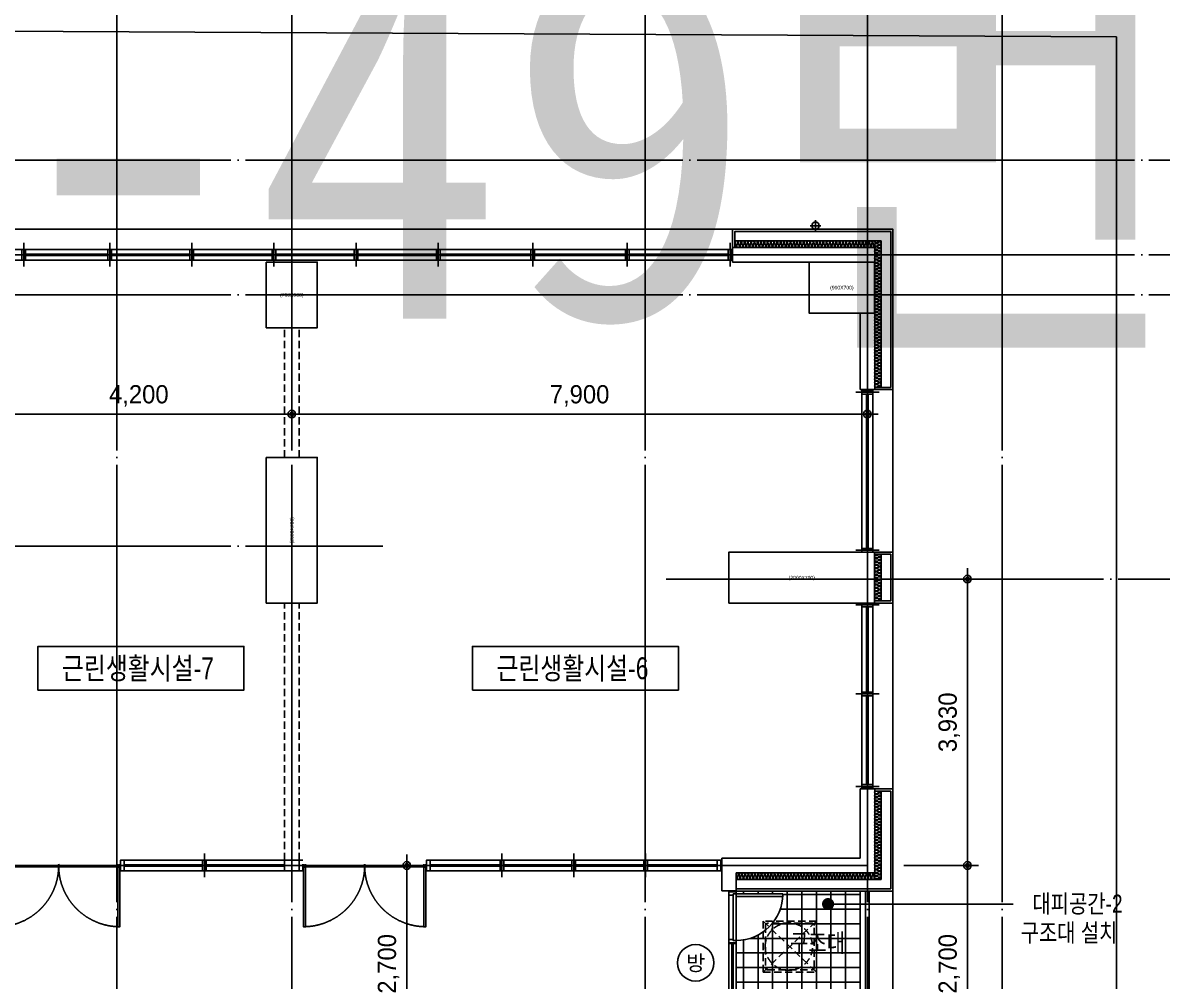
# Model space of a CAD drawing. Header units: millimetres. Extents: x 0 to 1390178, y 0 to 110113.
# Drawn here: x 552380 to 568019, y 39513 to 52665 of the extents above; entities that cross this region are included whole.
import ezdxf
from ezdxf.enums import TextEntityAlignment as Align
from ezdxf.xclip import XClip

# ---------------------------------------------------------------- set-up
doc = ezdxf.new("R2018")
doc.units = ezdxf.units.MM
doc.header["$LTSCALE"] = 100
doc.header["$XCLIPFRAME"] = 0
for name, pattern in [('X - 평면도$0$CEN', [62, 60, -1, 0, -1]), ('X - 평면도$0$H1', [1, 0.5, -0.5]), ('X - 평면도$0$HID', [1.5, 1, -0.5])]:
    doc.linetypes.add(name, pattern=pattern)
doc.layers.get('DEFPOINTS').update_dxf_attribs({"color": 145})
for name, color, linetype in [('AA-XXXX-TEXT', 3, 'Continuous'), ('DIM', 7, 'Continuous'), ('ROM', 7, 'Continuous'), ('SYM', 7, 'Continuous'), ('TEXT1', 7, 'Continuous'), ('X - SHEET$0$AA-BORD-TEXT', 3, 'Continuous'), ('X - 평면도$0$00-피난사다리', 8, 'Continuous'), ('X - 평면도$0$A-CEN', 1, 'X - 평면도$0$CEN'), ('X - 평면도$0$A-grid', 7, 'Continuous'), ('X - 평면도$0$A-INS', 9, 'Continuous'), ('X - 평면도$0$A-TILE', 253, 'Continuous'), ('X - 평면도$0$AA-DWXM-DOOR', 4, 'Continuous'), ('X - 평면도$0$AA-DWXM-WIND', 4, 'Continuous'), ('X - 평면도$0$AA-EL-PCN4', 4, 'Continuous'), ('X - 평면도$0$AA-EL-PCN8', 8, 'Continuous'), ('X - 평면도$0$AA-FLXS-OTHR', 4, 'Continuous'), ('X - 평면도$0$AA-WAXM-CONC', 2, 'Continuous'), ('X - 평면도$0$AA-XXXX-CNTL', 1, 'X - 평면도$0$CEN'), ('X - 평면도$0$AA-XXXX-FINL', 6, 'Continuous'), ('X - 평면도$0$CEN', 1, 'X - 평면도$0$CEN'), ('X - 평면도$0$HID', 7, 'X - 평면도$0$HID'), ('X - 평면도$0$칸막이', 7, 'X - 평면도$0$HID')]:
    doc.layers.add(name, color=color, linetype=linetype)
doc.layers.add('X - 평면도$0$A-door', color=4, linetype='Continuous', lineweight=25)
doc.layers.add('X - 평면도$0$AA-GUIDE-실명', color=125, linetype='Continuous', plot=False)
doc.layers.add('X - 평면도$0$DEFPOINT', color=163, linetype='Continuous', plot=False)
doc.styles.add('HAUD01', font='Dotum.ttf')
doc.styles.get("Standard").update_dxf_attribs({"font": 'Dotum.ttf'})
doc.styles.add('X - SHEET$0$HAUD01', font='Dotum.ttf')
doc.styles.add('X - 평면도$0$HAUD01', font='Dotum.ttf')
doc.styles.add('X - 평면도$0$STANDARD', font='Dotum.ttf')
doc.dimstyles.new('HAUD-80', dxfattribs={"dimscale": 100, "dimtxt": 2.5, "dimasz": 0.5, "dimexe": 0, "dimexo": 1.5, "dimgap": 1, "dimtad": 1, "dimdec": 0, "dimdsep": 46, "dimlunit": 6, "dimtxsty": 'HAUD01', "dimblk": 'Z_DOT', "dimcen": 2.5, "dimdle": 1.5, "dimclrd": 7, "dimclre": 7, "dimclrt": 4, "dimadec": 0, "dimazin": 0, "dimtfac": 1, "dimtdec": 0, "dimtix": 1, "dimtmove": 2, "dimatfit": 3, "dimfxl": 1, "dimtvp": 1, "dimtolj": 1, "dimtzin": 0, "dimarcsym": 0})

# ---------------------------------------------------------------- blocks, each defined once
blk = doc.blocks.new('X - SHEET$0$HAUDsheetV')
at = {"layer": 'X - SHEET$0$AA-BORD-TEXT', "color": 3, "style": 'X - SHEET$0$HAUD01'}
for tag, p in [('PJCode', (786, 567.94)), ('작성자', (786.11, 194.82)), ('검토자', (786.11, 181.82)), ('최종검토자', (786.11, 168.82)), ('승인자', (786.11, 155.82)), ('일자', (786.83, 144.02)), ('개정번호', (812, 65.92))]:
    blk.add_attdef(tag, text='', height=3, dxfattribs=at).set_placement(p, align=Align.MIDDLE_CENTER)
at = {"layer": 'X - SHEET$0$AA-BORD-TEXT', "color": 3, "lineweight": 30, "flags": 104}
blk.add_attdef('PJTitle', text='', height=4, dxfattribs=at).set_placement((787.25, 536.62), align=Align.MIDDLE_CENTER)
blk = doc.blocks.new('X - SHEET')
ref = blk.add_blockref('X - SHEET$0$HAUDsheetV', (-100, 0), dxfattribs=dict(xscale=100, yscale=100, zscale=100))
lines = blk.add_mtext('중랑구 상봉동 116-49번지 일원 2030 청년주택 \\P신축공사', dxfattribs={"layer": 'X - SHEET$0$AA-BORD-TEXT', "color": 3, "insert": (78625, 53662), "char_height": 5056.52, "attachment_point": 1})
ref.add_attrib('PJTitle', '', (78625, 53662), dxfattribs={"flags": 104}).embed_mtext(lines)
blk = doc.blocks.new('X - 평면도$0$2F PL')
at = {"layer": 'X - 평면도$0$AA-WAXM-CONC'}
for p, q in [((-5267, 32071), (-5267, 32271)), ((-5267, 32271), (-3317, 32271)), ((-3317, 30321), (-3317, 32271)), ((-5267, 32071), (-4217, 32071)), ((-3517, 30321), (-3517, 31371)), ((-3317, 30321), (-3517, 30321)), ((-3517, 23891), (-3517, 24841)), ((-3517, 24841), (-3317, 24841)), ((-3317, 23691), (-3317, 24841)), ((-5417, 23441), (-5417, 23891)), ((-5417, 23891), (-3517, 23891)), ((-5217, 23691), (-3317, 23691)), ((-5217, 23441), (-5217, 23691)), ((-5417, 23441), (-5217, 23441))]:
    blk.add_line(p, q, dxfattribs=at)
blk = doc.blocks.new('X - 평면도$0$2F_COL')
at = {"layer": 'X - 평면도$0$AA-WAXM-CONC'}
for points in [[(-55028, -23827), (-54328, -23827), (-54328, -24727), (-55028, -24727)], [(-47578, -23827), (-46678, -23827), (-46678, -24527), (-47578, -24527)], [(-55028, -26507), (-54328, -26507), (-54328, -28507), (-55028, -28507)], [(-46678, -27807), (-48678, -27807), (-48678, -28507), (-46678, -28507)]]:
    blk.add_lwpolyline(points, close=True, dxfattribs=at)
at = {"layer": 'X - 평면도$0$DEFPOINT', "style": 'X - 평면도$0$STANDARD'}
for s, p in [('(900X700)', (-47128, -24177)), ('(700X900)', (-54678, -24277)), ('(2000X700)', (-47678, -28157))]:
    blk.add_text(s, height=50, dxfattribs=at).set_placement(p, align=Align.MIDDLE_CENTER)
blk.add_text('(2000X700)', height=50, rotation=90, dxfattribs=at).set_placement((-54678, -27507), align=Align.MIDDLE_CENTER)
blk = doc.blocks.new('X - 평면도$0$A$C14A644CA')
at = {"layer": 'X - 평면도$0$AA-FLXS-OTHR', "color": 1}
for p, q in [((75, 0), (-75, 0)), ((0, -75), (0, 75))]:
    blk.add_line(p, q, dxfattribs=at)
at = {"layer": 'X - 평면도$0$AA-FLXS-OTHR'}
blk.add_circle((0, 0), 50, dxfattribs=at)
at = {"layer": 'X - 평면도$0$AA-GUIDE-실명', "style": 'X - 평면도$0$HAUD01'}
blk.add_text('Ø100', height=20, dxfattribs=at).set_placement((0, 0), align=Align.MIDDLE_CENTER)
blk = doc.blocks.new('X - 평면도$0$A$C5FB3742D')
at = {"layer": 'X - 평면도$0$AA-DWXM-DOOR', "color": 8}
for p, q in [((40, 640), (644, 640)), ((55, 600), (665, 600)), ((55, 540), (665, 540))]:
    blk.add_line(p, q, dxfattribs=at)
at = {"layer": 'X - 평면도$0$AA-DWXM-DOOR'}
for points in [[(680, 1280), (680, 640), (644, 640), (644, 1280), (680, 1280)], [(10, 640), (10, 540), (55, 540), (55, 600), (40, 600), (40, 640), (10, 640)], [(710, 640), (710, 540), (665, 540), (665, 600), (680, 600), (680, 640), (710, 640)]]:
    blk.add_lwpolyline(points, dxfattribs=at)
blk.add_arc((680, 640), 640, 90, 180, dxfattribs=at)
at = {"layer": 'X - 평면도$0$DEFPOINT'}
for p, q in [((0, 640), (0, 540)), ((720, 640), (720, 540))]:
    blk.add_line(p, q, dxfattribs=at)
blk = doc.blocks.new('X - 평면도$0$A$Ca3206710')
at = {"layer": 'X - 평면도$0$00-피난사다리', "linetype": 'X - 평면도$0$HID'}
for p, q in [((730, 350), (0, -350)), ((730, -350), (0, 350))]:
    blk.add_line(p, q, dxfattribs=at)
blk.add_lwpolyline([(730, -350), (0, -350), (0, 350), (730, 350)], close=True, dxfattribs=at)
blk.add_lwpolyline([(671, -320), (59, -320, -0.418138), (30, -291), (30, 291, -0.418138), (59, 320), (671, 320, -0.311699), (700, 291), (700, -291, -0.314159)], format="xyb", close=True, dxfattribs=at)
blk.add_circle((378, 0), 325, dxfattribs=at)
blk = doc.blocks.new('X - 평면도$0$A$Cf7d3a06a')
at = {"layer": 'X - 평면도$0$A-TILE'}
for p, q in [((-2050, 1960), (-2050, 2000)), ((-1850, 1960), (-1850, 2000)), ((-1650, 1960), (-1650, 2000)), ((-450, 1950), (-1510, 1950)), ((-1450, 0), (-1450, 2000)), ((-1250, 0), (-1250, 2000)), ((-1050, 0), (-1050, 2000)), ((-850, 0), (-850, 2000)), ((-650, 0), (-650, 2000)), ((-450, 1750), (-1545, 1750)), ((-450, 1550), (-1659, 1550)), ((-1650, 0), (-1650, 1561)), ((-2050, 0), (-2050, 1328)), ((-450, 1350), (-1956, 1350)), ((-1850, 0), (-1850, 1395)), ((-450, 1150), (-2150, 1150)), ((-450, 950), (-2150, 950)), ((-450, 750), (-2150, 750)), ((-450, 550), (-2150, 550)), ((-450, 350), (-2150, 350)), ((-450, 150), (-2150, 150))]:
    blk.add_line(p, q, dxfattribs=at)
at = {"layer": 'X - 평면도$0$AA-DWXM-WIND', "color": 8}
for p, q in [((-2250, 60), (-2250, 1290)), ((-2150, 60), (-2150, 1290))]:
    blk.add_line(p, q, dxfattribs=at)
at = {"layer": 'X - 평면도$0$AA-DWXM-WIND'}
for p, q in [((-2210, 1290), (-2210, 60)), ((-2190, 1290), (-2190, 60))]:
    blk.add_line(p, q, dxfattribs=at)
blk.add_lwpolyline([(-2150, 60), (-2150, 10), (-2250, 10), (-2250, 60)], close=True, dxfattribs=at)
at = {"layer": 'X - 평면도$0$AA-EL-PCN4'}
for p, q in [((-450, 0), (-450, 2000)), ((-375, 0), (-375, 2000)), ((-325, 0), (-325, 2000)), ((0, 0), (0, 2000))]:
    blk.add_line(p, q, dxfattribs=at)
at = {"xscale": -1}
blk.add_blockref('X - 평면도$0$A$Ca3206710', (-1050, 1237, 0), dxfattribs=at)
at = {"layer": 'X - 평면도$0$AA-WAXM-CONC', "xscale": -1, "rotation": 270}
blk.add_blockref('X - 평면도$0$A$C5FB3742D', (-2790, 1280), dxfattribs=at)
blk = doc.blocks.new('*U1016')
at = {"layer": 'X - 평면도$0$A-door', "color": 9}
for p, q in [((-850, 20), (850, 20)), ((-850, -20), (850, -20))]:
    blk.add_line(p, q, dxfattribs=at)
at = {"layer": 'X - 평면도$0$A-door', "linetype": 'X - 평면도$0$H1'}
for points in [[(-840, -25), (-840, 840), (-810, 840), (-810, -25)], [(840, -25), (840, 840), (810, 840), (810, -25)]]:
    blk.add_lwpolyline(points, close=True, dxfattribs=at)
at = {"layer": 'X - 평면도$0$A-door'}
for points in [[(-900, -75), (-850, -75), (-850, 75), (-900, 75)], [(-840, 25), (-840, -840), (-810, -840), (-810, 25)], [(840, 25), (840, -840), (810, -840), (810, 25)], [(850, 75), (850, -75), (900, -75), (900, 75)]]:
    blk.add_lwpolyline(points, close=True, dxfattribs=at)
for centre in [(-825, 0), (825, 0)]:
    blk.add_circle(centre, 5, dxfattribs=at)
at = {"layer": 'X - 평면도$0$A-door', "color": 1, "linetype": 'X - 평면도$0$H1'}
for centre, start, end in [((-840, 0), 0, 90), ((840, 0), 90, 180)]:
    blk.add_arc(centre, 840, start, end, dxfattribs=at)
at = {"layer": 'X - 평면도$0$A-door', "color": 1}
for centre, start, end in [((-840, 0), 270, 0), ((840, 0), 180, 270)]:
    blk.add_arc(centre, 840, start, end, dxfattribs=at)
blk = doc.blocks.new('X - 평면도', base_point=(-475.4, -286.7))
at = {"layer": 'X - 평면도$0$A-CEN', "color": 5}
for p, q in [((837072, 68689.6), (837072, 22495.2)), ((783286.2, 66673.1), (844213.6, 66673.1))]:
    blk.add_line(p, q, dxfattribs=at)
at = {"layer": 'X - 평면도$0$A-INS'}
for p, q in [((833402, 65563.1), (835412, 65563.1)), ((835412, 63553.1), (835412, 65563.1)), ((835412, 61263.1), (835412, 60623.1)), ((835412, 56803.1), (835412, 58013.1)), ((835412, 56803.1), (833422, 56803.1))]:
    blk.add_line(p, q, dxfattribs=at)
for points in [[(833402, 65473.1, 0.5248557), (833418.8, 65497.5), (833407.7, 65538.7, -1.4491979), (833441.3, 65538.7), (833430.2, 65497.5, 0.5248557), (833447, 65473.1, 0.5248557), (833463.8, 65497.5), (833452.7, 65538.7, -1.4491979), (833486.3, 65538.7), (833475.2, 65497.5, 0.5248557), (833492, 65473.1, 0.5248557), (833508.8, 65497.5), (833497.7, 65538.7, -1.4491979), (833531.3, 65538.7), (833520.2, 65497.5, 0.5248557), (833537, 65473.1, 0.5248557), (833553.8, 65497.5), (833542.7, 65538.7, -1.4491979), (833576.3, 65538.7), (833565.2, 65497.5, 0.5248557), (833582, 65473.1, 0.5248557), (833598.8, 65497.5), (833587.7, 65538.7, -1.4491979), (833621.3, 65538.7), (833610.2, 65497.5, 0.5248557), (833627, 65473.1, 0.5248557), (833643.8, 65497.5), (833632.7, 65538.7, -1.4491979), (833666.3, 65538.7), (833655.2, 65497.5, 0.5248557), (833672, 65473.1, 0.5248557), (833688.8, 65497.5), (833677.7, 65538.7, -1.4491979), (833711.3, 65538.7), (833700.2, 65497.5, 0.5248557), (833717, 65473.1, 0.5248557), (833733.8, 65497.5), (833722.7, 65538.7, -1.4491979), (833756.3, 65538.7), (833745.2, 65497.5, 0.5248557), (833762, 65473.1, 0.5248557), (833778.8, 65497.5), (833767.7, 65538.7, -1.4491979), (833801.3, 65538.7), (833790.2, 65497.5, 0.5248557), (833807, 65473.1, 0.5248557), (833823.8, 65497.5), (833812.7, 65538.7, -1.4491979), (833846.3, 65538.7), (833835.2, 65497.5, 0.5248557), (833852, 65473.1, 0.5248557), (833868.8, 65497.5), (833857.7, 65538.7, -1.4491979), (833891.3, 65538.7), (833880.2, 65497.5, 0.5248557), (833897, 65473.1, 0.5248557), (833913.8, 65497.5), (833902.7, 65538.7, -1.4491979), (833936.3, 65538.7), (833925.2, 65497.5, 0.5248557), (833942, 65473.1, 0.5248557), (833958.8, 65497.5), (833947.7, 65538.7, -1.4491979), (833981.3, 65538.7), (833970.2, 65497.5, 0.5248557), (833987, 65473.1, 0.5248557), (834003.8, 65497.5), (833992.7, 65538.7, -1.4491979), (834026.3, 65538.7), (834015.2, 65497.5, 0.5248557), (834032, 65473.1, 0.5248557), (834048.8, 65497.5), (834037.7, 65538.7, -1.4491979), (834071.3, 65538.7), (834060.2, 65497.5, 0.5248557), (834077, 65473.1, 0.5248557), (834093.8, 65497.5), (834082.7, 65538.7, -1.4491979), (834116.3, 65538.7), (834105.2, 65497.5, 0.5248557), (834122, 65473.1, 0.5248557), (834138.8, 65497.5), (834127.7, 65538.7, -1.4491979), (834161.3, 65538.7), (834150.2, 65497.5, 0.5248557), (834167, 65473.1, 0.5248557), (834183.8, 65497.5), (834172.7, 65538.7, -1.4491979), (834206.3, 65538.7), (834195.2, 65497.5, 0.5248557), (834212, 65473.1, 0.5248557), (834228.8, 65497.5), (834217.7, 65538.7, -1.4491979), (834251.3, 65538.7), (834240.2, 65497.5, 0.5248557), (834257, 65473.1, 0.5248557), (834273.8, 65497.5), (834262.7, 65538.7, -1.4491979), (834296.3, 65538.7), (834285.2, 65497.5, 0.5248557), (834302, 65473.1, 0.5248557), (834318.8, 65497.5), (834307.7, 65538.7, -1.4491979), (834341.3, 65538.7), (834330.2, 65497.5, 0.5248557), (834347, 65473.1, 0.5248557), (834363.8, 65497.5), (834352.7, 65538.7, -1.4491979), (834386.3, 65538.7), (834375.2, 65497.5, 0.5248557), (834392, 65473.1, 0.5248557), (834408.8, 65497.5), (834397.7, 65538.7, -1.4491979), (834431.3, 65538.7), (834420.2, 65497.5, 0.5248557), (834437, 65473.1, 0.5248557), (834453.8, 65497.5), (834442.7, 65538.7, -1.4491979), (834476.3, 65538.7), (834465.2, 65497.5, 0.5248557), (834482, 65473.1, 0.5248557), (834498.8, 65497.5), (834487.7, 65538.7, -1.4491979), (834521.3, 65538.7), (834510.2, 65497.5, 0.5248557), (834527, 65473.1, 0.5248557), (834543.8, 65497.5), (834532.7, 65538.7, -1.4491979), (834566.3, 65538.7), (834555.2, 65497.5, 0.5248557), (834572, 65473.1, 0.5248557), (834588.8, 65497.5), (834577.7, 65538.7, -1.4491979), (834611.3, 65538.7), (834600.2, 65497.5, 0.5248557), (834617, 65473.1, 0.5248557), (834633.8, 65497.5), (834622.7, 65538.7, -1.4491979), (834656.3, 65538.7), (834645.2, 65497.5, 0.5248557), (834662, 65473.1, 0.5248557), (834678.8, 65497.5), (834667.7, 65538.7, -1.4491979), (834701.3, 65538.7), (834690.2, 65497.5, 0.5248557), (834707, 65473.1, 0.5248557), (834723.8, 65497.5), (834712.7, 65538.7, -1.4491979), (834746.3, 65538.7), (834735.2, 65497.5, 0.5248557), (834752, 65473.1, 0.5248557), (834768.8, 65497.5), (834757.7, 65538.7, -1.4491979), (834791.3, 65538.7), (834780.2, 65497.5, 0.5248557), (834797, 65473.1, 0.5248557), (834813.8, 65497.5), (834802.7, 65538.7, -1.4491979), (834836.3, 65538.7), (834825.2, 65497.5, 0.5248557), (834842, 65473.1, 0.5248557), (834858.8, 65497.5), (834847.7, 65538.7, -1.4491979), (834881.3, 65538.7), (834870.2, 65497.5, 0.5248557), (834887, 65473.1, 0.5248557), (834903.8, 65497.5), (834892.7, 65538.7, -1.4491979), (834926.3, 65538.7), (834915.2, 65497.5, 0.5248557), (834932, 65473.1, 0.5248557), (834948.8, 65497.5), (834937.7, 65538.7, -1.4491979), (834971.3, 65538.7), (834960.2, 65497.5, 0.5248557), (834977, 65473.1, 0.5248557), (834993.8, 65497.5), (834982.7, 65538.7, -1.4491979), (835016.3, 65538.7), (835005.2, 65497.5, 0.5248557), (835022, 65473.1, 0.5248557), (835038.8, 65497.5), (835027.7, 65538.7, -1.4491979), (835061.3, 65538.7), (835050.2, 65497.5, 0.5248557), (835067, 65473.1, 0.5248557), (835083.8, 65497.5), (835072.7, 65538.7, -1.4491979), (835106.3, 65538.7), (835095.2, 65497.5, 0.5248557), (835112, 65473.1, 0.5248557), (835128.8, 65497.5), (835117.7, 65538.7, -1.4491979), (835151.3, 65538.7), (835140.2, 65497.5, 0.5248557), (835157, 65473.1, 0.5248557), (835173.8, 65497.5), (835162.7, 65538.7, -1.4491979), (835196.3, 65538.7), (835185.2, 65497.5, 0.5248557), (835202, 65473.1, 0.5248557), (835218.8, 65497.5), (835207.7, 65538.7, -1.4491979), (835241.3, 65538.7), (835230.2, 65497.5, 0.5248557), (835247, 65473.1, 0.5248557), (835263.8, 65497.5), (835252.7, 65538.7, -1.4491979), (835286.3, 65538.7), (835275.2, 65497.5, 0.5248557), (835292, 65473.1, 0.5248557), (835308.8, 65497.5), (835297.7, 65538.7, -1.4491979), (835331.3, 65538.7), (835320.2, 65497.5, 0.5248557), (835337, 65473.1)], [(835412, 63553.1, 0.5248557), (835387.6, 63569.9), (835346.4, 63558.8, -1.4491979), (835346.4, 63592.4), (835387.6, 63581.3, 0.5248557), (835412, 63598.1, 0.5248557), (835387.6, 63614.9), (835346.4, 63603.8, -1.4491979), (835346.4, 63637.4), (835387.6, 63626.3, 0.5248557), (835412, 63643.1, 0.5248557), (835387.6, 63659.9), (835346.4, 63648.8, -1.4491979), (835346.4, 63682.4), (835387.6, 63671.3, 0.5248557), (835412, 63688.1, 0.5248557), (835387.6, 63704.9), (835346.4, 63693.8, -1.4491979), (835346.4, 63727.4), (835387.6, 63716.3, 0.5248557), (835412, 63733.1, 0.5248557), (835387.6, 63749.9), (835346.4, 63738.8, -1.4491979), (835346.4, 63772.4), (835387.6, 63761.3, 0.5248557), (835412, 63778.1, 0.5248557), (835387.6, 63794.9), (835346.4, 63783.8, -1.4491979), (835346.4, 63817.4), (835387.6, 63806.3, 0.5248557), (835412, 63823.1, 0.5248557), (835387.6, 63839.9), (835346.4, 63828.8, -1.4491979), (835346.4, 63862.4), (835387.6, 63851.3, 0.5248557), (835412, 63868.1, 0.5248557), (835387.6, 63884.9), (835346.4, 63873.8, -1.4491979), (835346.4, 63907.4), (835387.6, 63896.3, 0.5248557), (835412, 63913.1, 0.5248557), (835387.6, 63929.9), (835346.4, 63918.8, -1.4491979), (835346.4, 63952.4), (835387.6, 63941.3, 0.5248557), (835412, 63958.1, 0.5248557), (835387.6, 63974.9), (835346.4, 63963.8, -1.4491979), (835346.4, 63997.4), (835387.6, 63986.3, 0.5248557), (835412, 64003.1, 0.5248557), (835387.6, 64019.9), (835346.4, 64008.8, -1.4491979), (835346.4, 64042.4), (835387.6, 64031.3, 0.5248557), (835412, 64048.1, 0.5248557), (835387.6, 64064.9), (835346.4, 64053.8, -1.4491979), (835346.4, 64087.4), (835387.6, 64076.3, 0.5248557), (835412, 64093.1, 0.5248557), (835387.6, 64109.9), (835346.4, 64098.8, -1.4491979), (835346.4, 64132.4), (835387.6, 64121.3, 0.5248557), (835412, 64138.1, 0.5248557), (835387.6, 64154.9), (835346.4, 64143.8, -1.4491979), (835346.4, 64177.4), (835387.6, 64166.3, 0.5248557), (835412, 64183.1, 0.5248557), (835387.6, 64199.9), (835346.4, 64188.8, -1.4491979), (835346.4, 64222.4), (835387.6, 64211.3, 0.5248557), (835412, 64228.1, 0.5248557), (835387.6, 64244.9), (835346.4, 64233.8, -1.4491979), (835346.4, 64267.4), (835387.6, 64256.3, 0.5248557), (835412, 64273.1, 0.5248557), (835387.6, 64289.9), (835346.4, 64278.8, -1.4491979), (835346.4, 64312.4), (835387.6, 64301.3, 0.5248557), (835412, 64318.1, 0.5248557), (835387.6, 64334.9), (835346.4, 64323.8, -1.4491979), (835346.4, 64357.4), (835387.6, 64346.3, 0.5248557), (835412, 64363.1, 0.5248557), (835387.6, 64379.9), (835346.4, 64368.8, -1.4491979), (835346.4, 64402.4), (835387.6, 64391.3, 0.5248557), (835412, 64408.1, 0.5248557), (835387.6, 64424.9), (835346.4, 64413.8, -1.4491979), (835346.4, 64447.4), (835387.6, 64436.3, 0.5248557), (835412, 64453.1, 0.5248557), (835387.6, 64469.9), (835346.4, 64458.8, -1.4491979), (835346.4, 64492.4), (835387.6, 64481.3, 0.5248557), (835412, 64498.1, 0.5248557), (835387.6, 64514.9), (835346.4, 64503.8, -1.4491979), (835346.4, 64537.4), (835387.6, 64526.3, 0.5248557), (835412, 64543.1, 0.5248557), (835387.6, 64559.9), (835346.4, 64548.8, -1.4491979), (835346.4, 64582.4), (835387.6, 64571.3, 0.5248557), (835412, 64588.1, 0.5248557), (835387.6, 64604.9), (835346.4, 64593.8, -1.4491979), (835346.4, 64627.4), (835387.6, 64616.3, 0.5248557), (835412, 64633.1, 0.5248557), (835387.6, 64649.9), (835346.4, 64638.8, -1.4491979), (835346.4, 64672.4), (835387.6, 64661.3, 0.5248557), (835412, 64678.1, 0.5248557), (835387.6, 64694.9), (835346.4, 64683.8, -1.4491979), (835346.4, 64717.4), (835387.6, 64706.3, 0.5248557), (835412, 64723.1, 0.5248557), (835387.6, 64739.9), (835346.4, 64728.8, -1.4491979), (835346.4, 64762.4), (835387.6, 64751.3, 0.5248557), (835412, 64768.1, 0.5248557), (835387.6, 64784.9), (835346.4, 64773.8, -1.4491979), (835346.4, 64807.4), (835387.6, 64796.3, 0.5248557), (835412, 64813.1, 0.5248557), (835387.6, 64829.9), (835346.4, 64818.8, -1.4491979), (835346.4, 64852.4), (835387.6, 64841.3, 0.5248557), (835412, 64858.1, 0.5248557), (835387.6, 64874.9), (835346.4, 64863.8, -1.4491979), (835346.4, 64897.4), (835387.6, 64886.3, 0.5248557), (835412, 64903.1, 0.5248557), (835387.6, 64919.9), (835346.4, 64908.8, -1.4491979), (835346.4, 64942.4), (835387.6, 64931.3, 0.5248557), (835412, 64948.1, 0.5248557), (835387.6, 64964.9), (835346.4, 64953.8, -1.4491979), (835346.4, 64987.4), (835387.6, 64976.3, 0.5248557), (835412, 64993.1, 0.5248557), (835387.6, 65009.9), (835346.4, 64998.8, -1.4491979), (835346.4, 65032.4), (835387.6, 65021.3, 0.5248557), (835412, 65038.1, 0.5248557), (835387.6, 65054.9), (835346.4, 65043.8, -1.4491979), (835346.4, 65077.4), (835387.6, 65066.3, 0.5248557), (835412, 65083.1, 0.5248557), (835387.6, 65099.9), (835346.4, 65088.8, -1.4491979), (835346.4, 65122.4), (835387.6, 65111.3, 0.5248557), (835412, 65128.1, 0.5248557), (835387.6, 65144.9), (835346.4, 65133.8, -1.4491979), (835346.4, 65167.4), (835387.6, 65156.3, 0.5248557), (835412, 65173.1, 0.5248557), (835387.6, 65189.9), (835346.4, 65178.8, -1.4491979), (835346.4, 65212.4), (835387.6, 65201.3, 0.5248557), (835412, 65218.1, 0.5248557), (835387.6, 65234.9), (835346.4, 65223.8, -1.4491979), (835346.4, 65257.4), (835387.6, 65246.3, 0.5248557), (835412, 65263.1, 0.5248557), (835387.6, 65279.9), (835346.4, 65268.8, -1.4491979), (835346.4, 65302.4), (835387.6, 65291.3, 0.5248557), (835412, 65308.1, 0.5248557), (835387.6, 65324.9), (835346.4, 65313.8, -1.4491979), (835346.4, 65347.4), (835387.6, 65336.3, 0.5248557), (835412, 65353.1, 0.5248557), (835387.6, 65369.9), (835346.4, 65358.8, -1.4491979), (835346.4, 65392.4), (835387.6, 65381.3, 0.5248557), (835412, 65398.1, 0.5248557), (835387.6, 65414.9), (835346.4, 65403.8, -1.4491979), (835346.4, 65437.4), (835387.6, 65426.3, 0.5248557), (835412, 65443.1, 0.5248557), (835387.6, 65459.9), (835346.4, 65448.8, -1.4491979), (835346.4, 65482.4), (835387.6, 65471.3, 0.5248557), (835412, 65488.1, 0.5248557), (835387.6, 65504.9), (835346.4, 65493.8, -1.4491979), (835346.4, 65527.4), (835387.6, 65516.3, 0.5248557), (835412, 65533.1, 0.5248557), (835387.6, 65549.9), (835346.4, 65538.8, -0.6707547), (835323.6, 65563.1, -0.6707547)], [(835412, 60623.1, 0.5248557), (835387.6, 60639.9), (835346.4, 60628.8, -1.4491979), (835346.4, 60662.4), (835387.6, 60651.3, 0.5248557), (835412, 60668.1, 0.5248557), (835387.6, 60684.9), (835346.4, 60673.8, -1.4491979), (835346.4, 60707.4), (835387.6, 60696.3, 0.5248557), (835412, 60713.1, 0.5248557), (835387.6, 60729.9), (835346.4, 60718.8, -1.4491979), (835346.4, 60752.4), (835387.6, 60741.3, 0.5248557), (835412, 60758.1, 0.5248557), (835387.6, 60774.9), (835346.4, 60763.8, -1.4491979), (835346.4, 60797.4), (835387.6, 60786.3, 0.5248557), (835412, 60803.1, 0.5248557), (835387.6, 60819.9), (835346.4, 60808.8, -1.4491979), (835346.4, 60842.4), (835387.6, 60831.3, 0.5248557), (835412, 60848.1, 0.5248557), (835387.6, 60864.9), (835346.4, 60853.8, -1.4491979), (835346.4, 60887.4), (835387.6, 60876.3, 0.5248557), (835412, 60893.1, 0.5248557), (835387.6, 60909.9), (835346.4, 60898.8, -1.4491979), (835346.4, 60932.4), (835387.6, 60921.3, 0.5248557), (835412, 60938.1, 0.5248557), (835387.6, 60954.9), (835346.4, 60943.8, -1.4491979), (835346.4, 60977.4), (835387.6, 60966.3, 0.5248557), (835412, 60983.1, 0.5248557), (835387.6, 60999.9), (835346.4, 60988.8, -1.4491979), (835346.4, 61022.4), (835387.6, 61011.3, 0.5248557), (835412, 61028.1, 0.5248557), (835387.6, 61044.9), (835346.4, 61033.8, -1.4491979), (835346.4, 61067.4), (835387.6, 61056.3, 0.5248557), (835412, 61073.1, 0.5248557), (835387.6, 61089.9), (835346.4, 61078.8, -1.4491979), (835346.4, 61112.4), (835387.6, 61101.3, 0.5248557), (835412, 61118.1, 0.5248557), (835387.6, 61134.9), (835346.4, 61123.8, -1.4491979), (835346.4, 61157.4), (835387.6, 61146.3, 0.5248557), (835412, 61163.1, 0.5248557), (835387.6, 61179.9), (835346.4, 61168.8, -1.4491979), (835346.4, 61202.4), (835387.6, 61191.3, 0.5248557), (835412, 61208.1, 0.5248557), (835387.6, 61224.9), (835346.4, 61213.8, -1.4491979), (835346.4, 61247.4), (835387.6, 61236.3, 0.5248557), (835412, 61253.1, 0.1483078), (835408.9, 61263.1, 0.1483078)], [(835412, 56803.1, 0.5248557), (835387.6, 56819.9), (835346.4, 56808.8, -1.4491979), (835346.4, 56842.4), (835387.6, 56831.3, 0.5248557), (835412, 56848.1, 0.5248557), (835387.6, 56864.9), (835346.4, 56853.8, -1.4491979), (835346.4, 56887.4), (835387.6, 56876.3, 0.5248557), (835412, 56893.1, 0.5248557), (835387.6, 56909.9), (835346.4, 56898.8, -1.4491979), (835346.4, 56932.4), (835387.6, 56921.3, 0.5248557), (835412, 56938.1, 0.5248557), (835387.6, 56954.9), (835346.4, 56943.8, -1.4491979), (835346.4, 56977.4), (835387.6, 56966.3, 0.5248557), (835412, 56983.1, 0.5248557), (835387.6, 56999.9), (835346.4, 56988.8, -1.4491979), (835346.4, 57022.4), (835387.6, 57011.3, 0.5248557), (835412, 57028.1, 0.5248557), (835387.6, 57044.9), (835346.4, 57033.8, -1.4491979), (835346.4, 57067.4), (835387.6, 57056.3, 0.5248557), (835412, 57073.1, 0.5248557), (835387.6, 57089.9), (835346.4, 57078.8, -1.4491979), (835346.4, 57112.4), (835387.6, 57101.3, 0.5248557), (835412, 57118.1, 0.5248557), (835387.6, 57134.9), (835346.4, 57123.8, -1.4491979), (835346.4, 57157.4), (835387.6, 57146.3, 0.5248557), (835412, 57163.1, 0.5248557), (835387.6, 57179.9), (835346.4, 57168.8, -1.4491979), (835346.4, 57202.4), (835387.6, 57191.3, 0.5248557), (835412, 57208.1, 0.5248557), (835387.6, 57224.9), (835346.4, 57213.8, -1.4491979), (835346.4, 57247.4), (835387.6, 57236.3, 0.5248557), (835412, 57253.1, 0.5248557), (835387.6, 57269.9), (835346.4, 57258.8, -1.4491979), (835346.4, 57292.4), (835387.6, 57281.3, 0.5248557), (835412, 57298.1, 0.5248557), (835387.6, 57314.9), (835346.4, 57303.8, -1.4491979), (835346.4, 57337.4), (835387.6, 57326.3, 0.5248557), (835412, 57343.1, 0.5248557), (835387.6, 57359.9), (835346.4, 57348.8, -1.4491979), (835346.4, 57382.4), (835387.6, 57371.3, 0.5248557), (835412, 57388.1, 0.5248557), (835387.6, 57404.9), (835346.4, 57393.8, -1.4491979), (835346.4, 57427.4), (835387.6, 57416.3, 0.5248557), (835412, 57433.1, 0.5248557), (835387.6, 57449.9), (835346.4, 57438.8, -1.4491979), (835346.4, 57472.4), (835387.6, 57461.3, 0.5248557), (835412, 57478.1, 0.5248557), (835387.6, 57494.9), (835346.4, 57483.8, -1.4491979), (835346.4, 57517.4), (835387.6, 57506.3, 0.5248557), (835412, 57523.1, 0.5248557), (835387.6, 57539.9), (835346.4, 57528.8, -1.4491979), (835346.4, 57562.4), (835387.6, 57551.3, 0.5248557), (835412, 57568.1, 0.5248557), (835387.6, 57584.9), (835346.4, 57573.8, -1.4491979), (835346.4, 57607.4), (835387.6, 57596.3, 0.5248557), (835412, 57613.1, 0.5248557), (835387.6, 57629.9), (835346.4, 57618.8, -1.4491979), (835346.4, 57652.4), (835387.6, 57641.3, 0.5248557), (835412, 57658.1, 0.5248557), (835387.6, 57674.9), (835346.4, 57663.8, -1.4491979), (835346.4, 57697.4), (835387.6, 57686.3, 0.5248557), (835412, 57703.1, 0.5248557), (835387.6, 57719.9), (835346.4, 57708.8, -1.4491979), (835346.4, 57742.4), (835387.6, 57731.3, 0.5248557), (835412, 57748.1, 0.5248557), (835387.6, 57764.9), (835346.4, 57753.8, -1.4491979), (835346.4, 57787.4), (835387.6, 57776.3, 0.5248557), (835412, 57793.1, 0.5248557), (835387.6, 57809.9), (835346.4, 57798.8, -1.4491979), (835346.4, 57832.4), (835387.6, 57821.3, 0.5248557), (835412, 57838.1, 0.5248557), (835387.6, 57854.9), (835346.4, 57843.8, -1.4491979), (835346.4, 57877.4), (835387.6, 57866.3, 0.5248557), (835412, 57883.1, 0.5248557), (835387.6, 57899.9), (835346.4, 57888.8, -1.4491979), (835346.4, 57922.4), (835387.6, 57911.3, 0.5248557), (835412, 57928.1, 0.5248557), (835387.6, 57944.9), (835346.4, 57933.8, -1.4491979), (835346.4, 57967.4), (835387.6, 57956.3, 0.5248557), (835412, 57973.1, 0.5248557), (835387.6, 57989.9), (835346.4, 57978.8, -1.4491979), (835346.4, 58012.4), (835387.6, 58001.3, 0.4381731), (835411.3, 58013.1, 0.4381731)], [(835322, 56893.1, 0.5248557), (835305.2, 56868.7), (835316.3, 56827.5, -1.4491979), (835282.7, 56827.5), (835293.8, 56868.7, 0.5248557), (835277, 56893.1, 0.5248557), (835260.2, 56868.7), (835271.3, 56827.5, -1.4491979), (835237.7, 56827.5), (835248.8, 56868.7, 0.5248557), (835232, 56893.1, 0.5248557), (835215.2, 56868.7), (835226.3, 56827.5, -1.4491979), (835192.7, 56827.5), (835203.8, 56868.7, 0.5248557), (835187, 56893.1, 0.5248557), (835170.2, 56868.7), (835181.3, 56827.5, -1.4491979), (835147.7, 56827.5), (835158.8, 56868.7, 0.5248557), (835142, 56893.1, 0.5248557), (835125.2, 56868.7), (835136.3, 56827.5, -1.4491979), (835102.7, 56827.5), (835113.8, 56868.7, 0.5248557), (835097, 56893.1, 0.5248557), (835080.2, 56868.7), (835091.3, 56827.5, -1.4491979), (835057.7, 56827.5), (835068.8, 56868.7, 0.5248557), (835052, 56893.1, 0.5248557), (835035.2, 56868.7), (835046.3, 56827.5, -1.4491979), (835012.7, 56827.5), (835023.8, 56868.7, 0.5248557), (835007, 56893.1, 0.5248557), (834990.2, 56868.7), (835001.3, 56827.5, -1.4491979), (834967.7, 56827.5), (834978.8, 56868.7, 0.5248557), (834962, 56893.1, 0.5248557), (834945.2, 56868.7), (834956.3, 56827.5, -1.4491979), (834922.7, 56827.5), (834933.8, 56868.7, 0.5248557), (834917, 56893.1, 0.5248557), (834900.2, 56868.7), (834911.3, 56827.5, -1.4491979), (834877.7, 56827.5), (834888.8, 56868.7, 0.5248557), (834872, 56893.1, 0.5248557), (834855.2, 56868.7), (834866.3, 56827.5, -1.4491979), (834832.7, 56827.5), (834843.8, 56868.7, 0.5248557), (834827, 56893.1, 0.5248557), (834810.2, 56868.7), (834821.3, 56827.5, -1.4491979), (834787.7, 56827.5), (834798.8, 56868.7, 0.5248557), (834782, 56893.1, 0.5248557), (834765.2, 56868.7), (834776.3, 56827.5, -1.4491979), (834742.7, 56827.5), (834753.8, 56868.7, 0.5248557), (834737, 56893.1, 0.5248557), (834720.2, 56868.7), (834731.3, 56827.5, -1.4491979), (834697.7, 56827.5), (834708.8, 56868.7, 0.5248557), (834692, 56893.1, 0.5248557), (834675.2, 56868.7), (834686.3, 56827.5, -1.4491979), (834652.7, 56827.5), (834663.8, 56868.7, 0.5248557), (834647, 56893.1, 0.5248557), (834630.2, 56868.7), (834641.3, 56827.5, -1.4491979), (834607.7, 56827.5), (834618.8, 56868.7, 0.5248557), (834602, 56893.1, 0.5248557), (834585.2, 56868.7), (834596.3, 56827.5, -1.4491979), (834562.7, 56827.5), (834573.8, 56868.7, 0.5248557), (834557, 56893.1, 0.5248557), (834540.2, 56868.7), (834551.3, 56827.5, -1.4491979), (834517.7, 56827.5), (834528.8, 56868.7, 0.5248557), (834512, 56893.1, 0.5248557), (834495.2, 56868.7), (834506.3, 56827.5, -1.4491979), (834472.7, 56827.5), (834483.8, 56868.7, 0.5248557), (834467, 56893.1, 0.5248557), (834450.2, 56868.7), (834461.3, 56827.5, -1.4491979), (834427.7, 56827.5), (834438.8, 56868.7, 0.5248557), (834422, 56893.1, 0.5248557), (834405.2, 56868.7), (834416.3, 56827.5, -1.4491979), (834382.7, 56827.5), (834393.8, 56868.7, 0.5248557), (834377, 56893.1, 0.5248557), (834360.2, 56868.7), (834371.3, 56827.5, -1.4491979), (834337.7, 56827.5), (834348.8, 56868.7, 0.5248557), (834332, 56893.1, 0.5248557), (834315.2, 56868.7), (834326.3, 56827.5, -1.4491979), (834292.7, 56827.5), (834303.8, 56868.7, 0.5248557), (834287, 56893.1, 0.5248557), (834270.2, 56868.7), (834281.3, 56827.5, -1.4491979), (834247.7, 56827.5), (834258.8, 56868.7, 0.5248557), (834242, 56893.1, 0.5248557), (834225.2, 56868.7), (834236.3, 56827.5, -1.4491979), (834202.7, 56827.5), (834213.8, 56868.7, 0.5248557), (834197, 56893.1, 0.5248557), (834180.2, 56868.7), (834191.3, 56827.5, -1.4491979), (834157.7, 56827.5), (834168.8, 56868.7, 0.5248557), (834152, 56893.1, 0.5248557), (834135.2, 56868.7), (834146.3, 56827.5, -1.4491979), (834112.7, 56827.5), (834123.8, 56868.7, 0.5248557), (834107, 56893.1, 0.5248557), (834090.2, 56868.7), (834101.3, 56827.5, -1.4491979), (834067.7, 56827.5), (834078.8, 56868.7, 0.5248557), (834062, 56893.1, 0.5248557), (834045.2, 56868.7), (834056.3, 56827.5, -1.4491979), (834022.7, 56827.5), (834033.8, 56868.7, 0.5248557), (834017, 56893.1, 0.5248557), (834000.2, 56868.7), (834011.3, 56827.5, -1.4491979), (833977.7, 56827.5), (833988.8, 56868.7, 0.5248557), (833972, 56893.1, 0.5248557), (833955.2, 56868.7), (833966.3, 56827.5, -1.4491979), (833932.7, 56827.5), (833943.8, 56868.7, 0.5248557), (833927, 56893.1, 0.5248557), (833910.2, 56868.7), (833921.3, 56827.5, -1.4491979), (833887.7, 56827.5), (833898.8, 56868.7, 0.5248557), (833882, 56893.1, 0.5248557), (833865.2, 56868.7), (833876.3, 56827.5, -1.4491979), (833842.7, 56827.5), (833853.8, 56868.7, 0.5248557), (833837, 56893.1, 0.5248557), (833820.2, 56868.7), (833831.3, 56827.5, -1.4491979), (833797.7, 56827.5), (833808.8, 56868.7, 0.5248557), (833792, 56893.1, 0.5248557), (833775.2, 56868.7), (833786.3, 56827.5, -1.4491979), (833752.7, 56827.5), (833763.8, 56868.7, 0.5248557), (833747, 56893.1, 0.5248557), (833730.2, 56868.7), (833741.3, 56827.5, -1.4491979), (833707.7, 56827.5), (833718.8, 56868.7, 0.5248557), (833702, 56893.1, 0.5248557), (833685.2, 56868.7), (833696.3, 56827.5, -1.4491979), (833662.7, 56827.5), (833673.8, 56868.7, 0.5248557), (833657, 56893.1, 0.5248557), (833640.2, 56868.7), (833651.3, 56827.5, -1.4491979), (833617.7, 56827.5), (833628.8, 56868.7, 0.5248557), (833612, 56893.1, 0.5248557), (833595.2, 56868.7), (833606.3, 56827.5, -1.4491979), (833572.7, 56827.5), (833583.8, 56868.7, 0.5248557), (833567, 56893.1, 0.5248557), (833550.2, 56868.7), (833561.3, 56827.5, -1.4491979), (833527.7, 56827.5), (833538.8, 56868.7, 0.5248557), (833522, 56893.1, 0.5248557), (833505.2, 56868.7), (833516.3, 56827.5, -1.4491979), (833482.7, 56827.5), (833493.8, 56868.7, 0.5248557), (833477, 56893.1, 0.5248557), (833460.2, 56868.7), (833471.3, 56827.5, -1.4491979), (833437.7, 56827.5), (833448.8, 56868.7, 0.5248557), (833432, 56893.1, 0.1483078), (833422, 56890.1, 0.1483078)]]:
    blk.add_lwpolyline(points, format="xyb", dxfattribs=at)
at = {"layer": 'X - 평면도$0$AA-DWXM-WIND', "color": 8}
for p, q in [((795432, 65448.1), (833312, 65448.1)), ((795432, 65298.1), (833312, 65298.1)), ((835147, 61293.1), (835147, 63463.1)), ((835297, 61293.1), (835297, 63463.1)), ((835147, 58103.1), (835147, 60593.1)), ((835297, 58103.1), (835297, 60593.1)), ((825022, 57068.1), (827222, 57068.1)), ((829222, 57068.1), (833162, 57068.1)), ((825022, 56918.1), (827222, 56918.1)), ((829222, 56918.1), (833162, 56918.1))]:
    blk.add_line(p, q, dxfattribs=at)
at = {"layer": 'X - 평면도$0$AA-DWXM-WIND'}
for p, q in [((823667, 65383.1), (824797, 65383.1)), ((824847, 65383.1), (825924.5, 65383.1)), ((825974.5, 65383.1), (827052, 65383.1)), ((827102, 65383.1), (828179.5, 65383.1)), ((828229.5, 65383.1), (829307, 65383.1)), ((829357, 65383.1), (830604.5, 65383.1)), ((830654.5, 65383.1), (831902, 65383.1)), ((831952, 65383.1), (833312, 65383.1)), ((823667, 65363.1), (824797, 65363.1)), ((824847, 65363.1), (825924.5, 65363.1)), ((825974.5, 65363.1), (827052, 65363.1)), ((827102, 65363.1), (828179.5, 65363.1)), ((828229.5, 65363.1), (829307, 65363.1)), ((829357, 65363.1), (830604.5, 65363.1)), ((830654.5, 65363.1), (831902, 65363.1)), ((831952, 65363.1), (833312, 65363.1)), ((835212, 61343.1), (835212, 63463.1)), ((835232, 61343.1), (835232, 63463.1)), ((835212, 59373.1), (835212, 60543.1)), ((835232, 59373.1), (835232, 60543.1)), ((835212, 58103.1), (835212, 59323.1)), ((835232, 58103.1), (835232, 59323.1)), ((825022, 57003.1), (826097, 57003.1)), ((825022, 56983.1), (826097, 56983.1)), ((826147, 57003.1), (827222, 57003.1)), ((826147, 56983.1), (827222, 56983.1)), ((829222, 57003.1), (830182, 57003.1)), ((829222, 56983.1), (830182, 56983.1)), ((830232, 57003.1), (831167, 57003.1)), ((830232, 56983.1), (831167, 56983.1)), ((831217, 57003.1), (832152, 57003.1)), ((831217, 56983.1), (832152, 56983.1)), ((832202, 57003.1), (833162, 57003.1)), ((832202, 56983.1), (833162, 56983.1))]:
    blk.add_line(p, q, dxfattribs=at)
for points in [[(823617, 65298.1), (823667, 65298.1), (823667, 65448.1), (823617, 65448.1)], [(824797, 65298.1), (824847, 65298.1), (824847, 65448.1), (824797, 65448.1)], [(825924.5, 65298.1), (825974.5, 65298.1), (825974.5, 65448.1), (825924.5, 65448.1)], [(827052, 65298.1), (827102, 65298.1), (827102, 65448.1), (827052, 65448.1)], [(828179.5, 65298.1), (828229.5, 65298.1), (828229.5, 65448.1), (828179.5, 65448.1)], [(829307, 65298.1), (829357, 65298.1), (829357, 65448.1), (829307, 65448.1)], [(830604.5, 65298.1), (830654.5, 65298.1), (830654.5, 65448.1), (830604.5, 65448.1)], [(831902, 65298.1), (831952, 65298.1), (831952, 65448.1), (831902, 65448.1)], [(833312, 65298.1), (833362, 65298.1), (833362, 65448.1), (833312, 65448.1)], [(835147, 63463.1), (835297, 63463.1), (835297, 63513.1), (835147, 63513.1)], [(835147, 61293.1), (835297, 61293.1), (835297, 61343.1), (835147, 61343.1)], [(835147, 60543.1), (835297, 60543.1), (835297, 60593.1), (835147, 60593.1)], [(835147, 59323.1), (835297, 59323.1), (835297, 59373.1), (835147, 59373.1)], [(835147, 58053.1), (835297, 58053.1), (835297, 58103.1), (835147, 58103.1)], [(826097, 57068.1), (826147, 57068.1), (826147, 56918.1), (826097, 56918.1)], [(827222, 56918.1), (827422, 56918.1), (827422, 57068.1), (827222, 57068.1)], [(830182, 57068.1), (830232, 57068.1), (830232, 56918.1), (830182, 56918.1)], [(831167, 57068.1), (831217, 57068.1), (831217, 56918.1), (831167, 56918.1)], [(832152, 57068.1), (832202, 57068.1), (832202, 56918.1), (832152, 56918.1)], [(833162, 57068.1), (833212, 57068.1), (833212, 56918.1), (833162, 56918.1)]]:
    blk.add_lwpolyline(points, close=True, dxfattribs=at)
at = {"layer": 'X - 평면도$0$AA-EL-PCN8'}
for p, q in [((795372, 65723.1), (833372, 65723.1)), ((835572, 61293.1), (835572, 63523.1)), ((835572, 58043.1), (835572, 60593.1)), ((835572, 54393.1), (835572, 56893.1))]:
    blk.add_line(p, q, dxfattribs=at)
at = {"layer": 'X - 평면도$0$AA-XXXX-CNTL'}
for p, q in [((824922, 68689.6), (824922, 42623.1)), ((827322, 68689.6), (827322, 22495.2)), ((832172, 68689.6), (832172, 22495.2)), ((835222, 68689.6), (835222, 22495.2)), ((783286.2, 65373.1), (844213.6, 65373.1)), ((783286.2, 64823.1), (844213.6, 64823.1)), ((783286.2, 61373.1), (828572, 61373.1)), ((832462, 60923.1), (844213.6, 60923.1)), ((833222, 56993.1), (835222, 56993.1))]:
    blk.add_line(p, q, dxfattribs=at)
at = {"layer": 'X - 평면도$0$AA-XXXX-FINL'}
for points in [[(833372, 65473.1), (833372, 65723.1), (835572, 65723.1), (835572, 63523.1), (835322, 63523.1)], [(833402, 65473.1), (833402, 65693.1), (835542, 65693.1), (835542, 63553.1), (835322, 63553.1)], [(835322, 60593.1), (835572, 60593.1), (835572, 61293.1), (835322, 61293.1)], [(835322, 60623.1), (835542, 60623.1), (835542, 61263.1), (835322, 61263.1)], [(833422, 56643.1), (835572, 56643.1), (835572, 58043.1), (835322, 58043.1)], [(833422, 56673.1), (835542, 56673.1), (835542, 58013.1), (835322, 58013.1)]]:
    blk.add_lwpolyline(points, dxfattribs=at)
at = {"layer": 'X - 평면도$0$CEN'}
blk.add_line((795472, 56993.1), (833222, 56993.1), dxfattribs=at)
at = {"layer": 'X - 평면도$0$DEFPOINT'}
for p, q in [((823642, 65214), (823642, 65536.4)), ((824822, 65214), (824822, 65536.4)), ((825949.5, 65214), (825949.5, 65536.4)), ((827077, 65214), (827077, 65536.4)), ((828204.5, 65214), (828204.5, 65536.4)), ((829332, 65214), (829332, 65536.4)), ((830629.5, 65214), (830629.5, 65536.4)), ((831927, 65214), (831927, 65536.4)), ((833337, 65214), (833337, 65536.4)), ((835062.9, 63488.1), (835385.3, 63488.1)), ((835062.9, 61318.1), (835385.3, 61318.1)), ((835062.9, 60568.1), (835385.3, 60568.1)), ((835062.9, 59348.1), (835385.3, 59348.1)), ((835062.9, 58078.1), (835385.3, 58078.1)), ((826122, 56834), (826122, 57156.4)), ((830207, 56834), (830207, 57156.4)), ((831192, 56834), (831192, 57156.4)), ((832177, 56834), (832177, 57156.4))]:
    blk.add_line(p, q, dxfattribs=at)
blk.add_lwpolyline([(838640.5, 68365.6), (821472.6, 68450.8), (816191.2, 68315.3), (809042.1, 68006.8), (790833.1, 66148.4), (790521.2, 57737.5), (790473, 49209.6), (789931.7, 42085), (788804.5, 24415.6), (788582.9, 17927.4), (799789, 17869.8), (800018.4, 24614.7), (818441.5, 24941.8), (817930.2, 30624.5), (838639.2, 33202.2)], close=True, dxfattribs=at)
at = {"layer": 'X - 평면도$0$칸막이'}
for p, q in [((827222, 62593.1), (827222, 64373.1)), ((827422, 62593.1), (827422, 64373.1)), ((827222, 57068.1), (827222, 60593.1)), ((827422, 57068.1), (827422, 60593.1))]:
    blk.add_line(p, q, dxfattribs=at)
for name, p in [('X - 평면도$0$A$C14A644CA', (834510.4, 65773.1)), ('X - 평면도$0$2F PL', (838639.2, 33202.2)), ('X - 평면도$0$2F_COL', (882000, 89100))]:
    blk.add_blockref(name, p)
at = {"layer": 'X - 평면도$0$A-grid'}
ref = blk.add_blockref('*U1016', (824122, 56993.1), dxfattribs=dict(at, xscale=-1))
XClip(ref).set_block_clipping_path([(905, 80), (850, 80), (850, 20), (-845.0000000153, 19.9999999999), (-845, 79.9999999999), (-905, 79.9999999999), (-905, -80.0000000001), (-845.0000000154, -80), (-845.0000000146, -845.0000000156), (845.0000000147, -845.0000000154), (845.0000000147, -80), (905, -80)])
ref = blk.add_blockref('*U1016', (828322, 56993.1), dxfattribs=dict(at, xscale=-1))
XClip(ref).set_block_clipping_path([(905, 80), (850, 80), (850, 20), (-845.0000000153, 19.9999999999), (-845, 79.9999999999), (-905, 79.9999999999), (-905, -80.0000000001), (-845.0000000154, -80), (-845.0000000146, -845.0000000156), (845.0000000147, -845.0000000154), (845.0000000147, -80), (905, -80)])
at = {"layer": 'X - 평면도$0$HID'}
blk.add_blockref('X - 평면도$0$A$Cf7d3a06a', (835572, 54643.1), dxfattribs=at)
blk = doc.blocks.new('Z_DOT')
at = {"layer": 'DIM', "color": 0}
for p, q in [((-3, 0), (3, 0)), ((0, -3), (0, 3))]:
    blk.add_line(p, q, dxfattribs=at)
for radius in [1.05, 0.525]:
    blk.add_circle((0, 0), radius, dxfattribs=at)
blk = doc.blocks.new('*D339')
at = {"layer": 'DEFPOINTS', "color": 0, "transparency": 16777216}
for p in [(556072, 47295), (556072, 46852), (563972, 46852)]:
    blk.add_point(p, dxfattribs=at)
at = {"layer": 'DIM', "color": 7, "lineweight": -2, "transparency": 16777216}
for p, q in [((556072, 47002), (556072, 47295)), ((563922, 47295), (556122, 47295)), ((563972, 47002), (563972, 47295))]:
    blk.add_line(p, q, dxfattribs=at)
at = {"layer": 'DIM', "color": 7, "lineweight": -2, "transparency": 16777216, "xscale": 50, "yscale": 50, "zscale": 50, "rotation": 180}
blk.add_blockref('Z_DOT', (556072, 47295), dxfattribs=at)
at = {"layer": 'DIM', "color": 7, "lineweight": -2, "transparency": 16777216, "xscale": 50, "yscale": 50, "zscale": 50}
blk.add_blockref('Z_DOT', (563972, 47295), dxfattribs=at)
at = {"layer": 'DIM', "color": 4, "transparency": 16777216, "insert": (560022, 47544), "char_height": 250, "attachment_point": 5, "style": 'HAUD01'}
blk.add_mtext('\\A1;7,900', dxfattribs=at)
blk = doc.blocks.new('*D340')
at = {"layer": 'DEFPOINTS', "color": 0, "transparency": 16777216}
for p in [(564322, 41101), (564322, 38401), (565346, 38401)]:
    blk.add_point(p, dxfattribs=at)
at = {"layer": 'DIM', "color": 7, "lineweight": -2, "transparency": 16777216}
for p, q in [((564472, 41101), (565346, 41101)), ((565346, 41051), (565346, 38451)), ((564472, 38401), (565346, 38401))]:
    blk.add_line(p, q, dxfattribs=at)
at = {"layer": 'DIM', "color": 7, "lineweight": -2, "transparency": 16777216, "xscale": 50, "yscale": 50, "zscale": 50}
for p, rotation in [((565346, 41101), 90), ((565346, 38401), 270)]:
    blk.add_blockref('Z_DOT', p, dxfattribs=dict(at, rotation=rotation))
at = {"layer": 'DIM', "color": 4, "transparency": 16777216, "insert": (565097, 39751), "char_height": 250, "attachment_point": 5, "rotation": 90, "style": 'HAUD01'}
blk.add_mtext('\\A1;2,700', dxfattribs=at)
blk = doc.blocks.new('*D394')
at = {"layer": 'DEFPOINTS', "color": 0, "transparency": 16777216}
for p in [(556072, 47295), (551872, 46852), (556072, 46852)]:
    blk.add_point(p, dxfattribs=at)
at = {"layer": 'DIM', "color": 7, "lineweight": -2, "transparency": 16777216}
for p, q in [((551872, 47002), (551872, 47295)), ((551922, 47295), (556022, 47295)), ((556072, 47002), (556072, 47295))]:
    blk.add_line(p, q, dxfattribs=at)
at = {"layer": 'DIM', "color": 7, "lineweight": -2, "transparency": 16777216, "xscale": 50, "yscale": 50, "zscale": 50, "rotation": 180}
blk.add_blockref('Z_DOT', (551872, 47295), dxfattribs=at)
at = {"layer": 'DIM', "color": 7, "lineweight": -2, "transparency": 16777216, "xscale": 50, "yscale": 50, "zscale": 50}
blk.add_blockref('Z_DOT', (556072, 47295), dxfattribs=at)
at = {"layer": 'DIM', "color": 4, "transparency": 16777216, "insert": (553972, 47544), "char_height": 250, "attachment_point": 5, "style": 'HAUD01'}
blk.add_mtext('\\A1;4,200', dxfattribs=at)
blk = doc.blocks.new('*D404')
at = {"layer": 'DEFPOINTS', "color": 0, "transparency": 16777216}
for p in [(557039, 41101), (557039, 38401), (557650, 38401)]:
    blk.add_point(p, dxfattribs=at)
at = {"layer": 'DIM', "color": 7, "lineweight": -2, "transparency": 16777216}
for p, q in [((557189, 41101), (557650, 41101)), ((557650, 41051), (557650, 38451)), ((557189, 38401), (557650, 38401))]:
    blk.add_line(p, q, dxfattribs=at)
at = {"layer": 'DIM', "color": 7, "lineweight": -2, "transparency": 16777216, "xscale": 50, "yscale": 50, "zscale": 50}
for p, rotation in [((557650, 41101), 90), ((557650, 38401), 270)]:
    blk.add_blockref('Z_DOT', p, dxfattribs=dict(at, rotation=rotation))
at = {"layer": 'DIM', "color": 4, "transparency": 16777216, "insert": (557401, 39751), "char_height": 250, "attachment_point": 5, "rotation": 90, "style": 'HAUD01'}
blk.add_mtext('\\A1;2,700', dxfattribs=at)
blk = doc.blocks.new('dr_갑')
at = {"layer": 'TEXT1'}
blk.add_circle((0, 0), 400, dxfattribs=at)
at = {"layer": 'TEXT1', "style": 'HAUD01'}
blk.add_text('방', height=335, dxfattribs=at).set_placement((0, 0), align=Align.MIDDLE)
blk = doc.blocks.new('*D430')
at = {"layer": 'DEFPOINTS', "color": 0, "transparency": 16777216}
for p in [(564322, 45031), (565346, 45031), (564322, 41101)]:
    blk.add_point(p, dxfattribs=at)
at = {"layer": 'DIM', "color": 7, "lineweight": -2, "transparency": 16777216}
for p, q in [((564472, 45031), (565346, 45031)), ((565346, 41151), (565346, 44981)), ((564472, 41101), (565346, 41101))]:
    blk.add_line(p, q, dxfattribs=at)
at = {"layer": 'DIM', "color": 7, "lineweight": -2, "transparency": 16777216, "xscale": 50, "yscale": 50, "zscale": 50}
for p, rotation in [((565346, 45031), 90), ((565346, 41101), 270)]:
    blk.add_blockref('Z_DOT', p, dxfattribs=dict(at, rotation=rotation))
at = {"layer": 'DIM', "color": 4, "transparency": 16777216, "insert": (565097, 43066), "char_height": 250, "attachment_point": 5, "rotation": 90, "style": 'HAUD01'}
blk.add_mtext('\\A1;3,930', dxfattribs=at)

msp = doc.modelspace()

# ---------------------------------------------------------------- block references
ref = msp.add_blockref('X - 평면도', (-271725.3, -16179.1))
XClip(ref).set_block_clipping_path([(775249.9173510048, 15892.4063044167), (859249.9173510048, 75292.4063044167)])

# ---------------------------------------------------------------- next in the draw order: linework, layer by layer
at = {"layer": 'ROM', "color": 0, "linetype": 'Continuous'}
for points in [[(552587.2, 43507.3), (555413.7, 43507.3), (555413.7, 44107.3), (552587.2, 44107.3)], [(558551.5, 43507.3), (561378, 43507.3), (561378, 44107.3), (558551.5, 44107.3)]]:
    msp.add_lwpolyline(points, close=True, dxfattribs=at)
at = {"layer": 'SYM'}
msp.add_line((563432.9, 40571.5), (565971.6, 40571.5), dxfattribs=at)
at = {"layer": 'SYM', "const_width": 83.2}
msp.add_lwpolyline([(563432.9, 40529.8, 1), (563432.9, 40613.2, 1)], format="xyb", close=True, dxfattribs=at)

# ---------------------------------------------------------------- next in the draw order: block references
msp.add_blockref('X - SHEET', (420000, 0))
at = {"xscale": 0.6262795275542885, "yscale": 0.6262795275542885, "zscale": 0.6262795275542885}
msp.add_blockref('dr_갑', (561615.2, 39764.9), dxfattribs=at)

# ---------------------------------------------------------------- next in the draw order: texts
at = {"layer": 'AA-XXXX-TEXT', "style": 'HAUD01', "width": 0.8}
for s, p in [('근린생활시설-7', (553959.9, 43807.3)), ('근린생활시설-6', (559924.2, 43807.3))]:
    msp.add_text(s, height=300, dxfattribs=at).set_placement(p, align=Align.MIDDLE_CENTER)
msp.add_text('대피공간-2', height=250, dxfattribs=at).set_placement((567474.5, 40576.5), align=Align.MIDDLE_RIGHT)
for s, p in [('구조대', (562911.3, 40038.3)), ('구조대 설치', (566075.6, 40178.6))]:
    msp.add_text(s, height=250, dxfattribs=at).set_placement(p, align=Align.MIDDLE_LEFT)

# ---------------------------------------------------------------- next in the draw order: dimensions: what is measured, and where the dimension line sits
at = {"layer": 'DIM'}
dim = msp.add_linear_dim(base=(556072.1, 47294.7), p1=(551872.1, 46851.9), p2=(556072.1, 46851.9), dimstyle='HAUD-80', dxfattribs=at)
dim.commit()
dim.dimension.update_dxf_attribs({"geometry": '*D394', "text_midpoint": (553972.1, 47544)})
for base, p1, p2, angle, picture, middle in [((556072.1, 47294.7), (563972.1, 46851.9), (556072.1, 46851.9), 180, '*D339', (560022.1, 47544)), ((565345.8, 45030.7), (564322.1, 41100.7), (564322.1, 45030.7), 270, '*D430', (565096.6, 43065.7)), ((557650.3, 38400.7), (557038.8, 41100.7), (557038.8, 38400.7), 90, '*D404', (557401.1, 39750.7)), ((565345.8, 38400.7), (564322.1, 41100.7), (564322.1, 38400.7), 90, '*D340', (565096.6, 39750.7))]:
    dim = msp.add_linear_dim(base=base, p1=p1, p2=p2, angle=angle, dimstyle='HAUD-80', dxfattribs=at)
    dim.commit()
    dim.dimension.update_dxf_attribs({"geometry": picture, "text_midpoint": middle})

doc.saveas('drawing.dxf')
